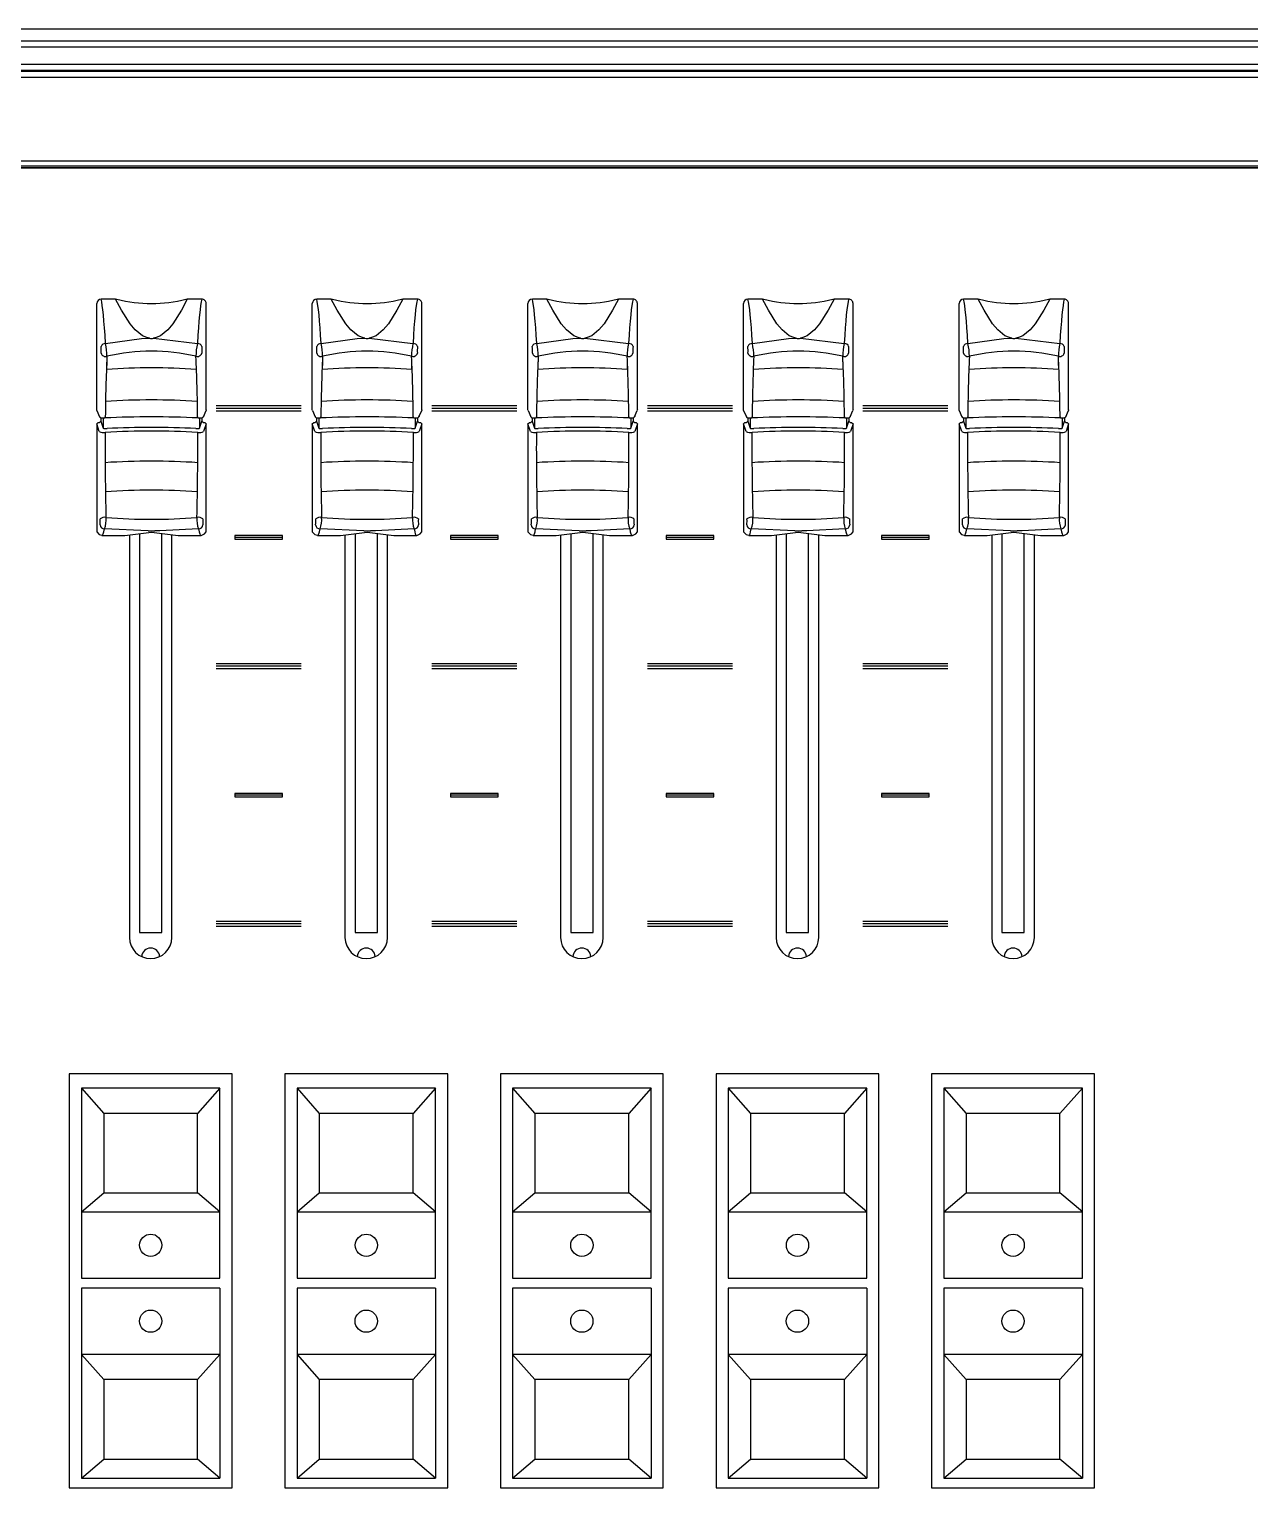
# Model space of a CAD drawing. Header units: inches. Extents: x 0.6 to 61.5, y 0.9 to 41.7.
# Drawn here: x 6.16 to 10.46, y 22.81 to 27.96 of the extents above; entities that cross this region are included whole.
import ezdxf

# ---------------------------------------------------------------- set-up
doc = ezdxf.new("R2010")
doc.units = ezdxf.units.IN
doc.header["$MEASUREMENT"] = 0
doc.layers.add('ARTWORK', color=2, linetype='Continuous')
doc.layers.add('OBJECT', color=7, linetype='Continuous')

msp = doc.modelspace()

# ---------------------------------------------------------------- linework, layer by layer
at = {"layer": 'ARTWORK'}
for points in [[(7.1154, 26.6273), (6.8158, 26.6273)], [(7.1154, 26.6183), (6.8158, 26.6183)], [(7.1154, 26.6093), (6.8158, 26.6093)], [(7.8754, 26.6273), (7.5758, 26.6273)], [(7.8754, 26.6183), (7.5758, 26.6183)], [(7.8754, 26.6093), (7.5758, 26.6093)], [(8.6354, 26.6273), (8.3358, 26.6273)], [(8.6354, 26.6183), (8.3358, 26.6183)], [(8.6354, 26.6093), (8.3358, 26.6093)], [(9.3954, 26.6273), (9.0958, 26.6273)], [(9.3954, 26.6183), (9.0958, 26.6183)], [(9.3954, 26.6093), (9.0958, 26.6093)], [(7.0496, 26.17), (6.8816, 26.17), (6.8816, 26.158), (7.0496, 26.158), (7.0496, 26.17)], [(7.0496, 26.164), (6.8816, 26.164)], [(7.8096, 26.17), (7.6416, 26.17), (7.6416, 26.158), (7.8096, 26.158), (7.8096, 26.17)], [(7.8096, 26.164), (7.6416, 26.164)], [(8.5696, 26.17), (8.4016, 26.17), (8.4016, 26.158), (8.5696, 26.158), (8.5696, 26.17)], [(8.5696, 26.164), (8.4016, 26.164)], [(9.3296, 26.17), (9.1616, 26.17), (9.1616, 26.158), (9.3296, 26.158), (9.3296, 26.17)], [(9.3296, 26.164), (9.1616, 26.164)], [(7.1154, 25.7186), (6.8158, 25.7186)], [(7.8754, 25.7186), (7.5758, 25.7186)], [(8.6354, 25.7186), (8.3358, 25.7186)], [(9.3954, 25.7186), (9.0958, 25.7186)], [(7.1154, 25.7096), (6.8158, 25.7096)], [(7.1154, 25.7006), (6.8158, 25.7006)], [(7.8754, 25.7096), (7.5758, 25.7096)], [(7.8754, 25.7006), (7.5758, 25.7006)], [(8.6354, 25.7096), (8.3358, 25.7096)], [(8.6354, 25.7006), (8.3358, 25.7006)], [(9.3954, 25.7096), (9.0958, 25.7096)], [(9.3954, 25.7006), (9.0958, 25.7006)], [(7.0496, 25.2612), (6.8816, 25.2612), (6.8816, 25.2492), (7.0496, 25.2492), (7.0496, 25.2612)], [(7.0496, 25.2552), (6.8816, 25.2552)], [(7.8096, 25.2612), (7.6416, 25.2612), (7.6416, 25.2492), (7.8096, 25.2492), (7.8096, 25.2612)], [(7.8096, 25.2552), (7.6416, 25.2552)], [(8.5696, 25.2612), (8.4016, 25.2612), (8.4016, 25.2492), (8.5696, 25.2492), (8.5696, 25.2612)], [(8.5696, 25.2552), (8.4016, 25.2552)], [(9.3296, 25.2612), (9.1616, 25.2612), (9.1616, 25.2492), (9.3296, 25.2492), (9.3296, 25.2612)], [(9.3296, 25.2552), (9.1616, 25.2552)], [(7.1154, 24.8098), (6.8158, 24.8098)], [(7.1154, 24.8008), (6.8158, 24.8008)], [(7.1154, 24.7918), (6.8158, 24.7918)], [(7.8754, 24.8098), (7.5758, 24.8098)], [(7.8754, 24.8008), (7.5758, 24.8008)], [(7.8754, 24.7918), (7.5758, 24.7918)], [(8.6354, 24.8098), (8.3358, 24.8098)], [(8.6354, 24.8008), (8.3358, 24.8008)], [(8.6354, 24.7918), (8.3358, 24.7918)], [(9.3954, 24.8098), (9.0958, 24.8098)], [(9.3954, 24.8008), (9.0958, 24.8008)], [(9.3954, 24.7918), (9.0958, 24.7918)]]:
    msp.add_lwpolyline(points, dxfattribs=at)
at = {"layer": 'OBJECT'}
for p, q in [((34.1582, 27.9558), (1.3042, 27.9558)), ((34.1582, 27.9556), (1.3042, 27.9556)), ((1.3042, 27.915), (34.1582, 27.915)), ((34.1582, 27.8924), (1.3042, 27.8924)), ((1.3042, 27.833), (34.1582, 27.833)), ((34.1582, 27.8104), (1.3042, 27.8104)), ((1.3042, 27.8078), (34.1582, 27.8078)), ((34.1582, 27.7852), (1.3042, 27.7852)), ((1.3042, 27.4911), (34.1582, 27.4911)), ((1.3042, 27.4738), (34.1582, 27.4738)), ((34.1572, 27.4671), (1.3112, 27.4671)), ((34.1572, 27.466), (1.3112, 27.466)), ((6.4613, 27.0042), (6.4104, 27.0042)), ((6.4613, 27.0042), (6.4662, 27.0036)), ((6.7093, 27.0036), (6.7142, 27.0042)), ((6.7652, 27.0042), (6.7142, 27.0042)), ((7.2213, 27.0042), (7.1704, 27.0042)), ((7.2213, 27.0042), (7.2262, 27.0036)), ((7.4693, 27.0036), (7.4742, 27.0042)), ((7.5252, 27.0042), (7.4742, 27.0042)), ((7.9813, 27.0042), (7.9304, 27.0042)), ((7.9813, 27.0042), (7.9862, 27.0036)), ((8.2293, 27.0036), (8.2342, 27.0042)), ((8.2852, 27.0042), (8.2342, 27.0042)), ((8.7413, 27.0042), (8.6904, 27.0042)), ((8.7413, 27.0042), (8.7462, 27.0036)), ((8.9893, 27.0036), (8.9942, 27.0042)), ((9.0452, 27.0042), (8.9942, 27.0042)), ((9.5013, 27.0042), (9.4504, 27.0042)), ((9.5013, 27.0042), (9.5062, 27.0036)), ((9.7493, 27.0036), (9.7542, 27.0042)), ((9.8052, 27.0042), (9.7542, 27.0042)), ((6.3948, 26.6135), (6.3948, 26.9887)), ((6.7808, 26.6135), (6.7808, 26.9887)), ((7.1548, 26.6135), (7.1548, 26.9887)), ((7.5408, 26.6135), (7.5408, 26.9887)), ((7.9148, 26.6135), (7.9148, 26.9887)), ((8.3008, 26.6135), (8.3008, 26.9887)), ((8.6748, 26.6135), (8.6748, 26.9887)), ((9.0608, 26.6135), (9.0608, 26.9887)), ((9.4348, 26.6135), (9.4348, 26.9887)), ((9.8208, 26.6135), (9.8208, 26.9887)), ((6.5951, 26.8663), (6.7496, 26.8473)), ((7.3551, 26.8663), (7.5096, 26.8473)), ((8.1151, 26.8663), (8.2696, 26.8473)), ((8.8751, 26.8663), (9.0296, 26.8473)), ((9.6351, 26.8663), (9.7896, 26.8473)), ((6.4301, 26.783), (6.4292, 26.7559)), ((6.746, 26.7559), (6.7454, 26.783)), ((7.1901, 26.783), (7.1892, 26.7559)), ((7.506, 26.7559), (7.5054, 26.783)), ((7.9501, 26.783), (7.9492, 26.7559)), ((8.266, 26.7559), (8.2654, 26.783)), ((8.7101, 26.783), (8.7092, 26.7559)), ((9.026, 26.7559), (9.0254, 26.783)), ((9.4701, 26.783), (9.4692, 26.7559)), ((9.786, 26.7559), (9.7854, 26.783)), ((6.3952, 26.6116), (6.3948, 26.6135)), ((6.3952, 26.6116), (6.4047, 26.5893)), ((6.7708, 26.5893), (6.7804, 26.6116)), ((6.7808, 26.6135), (6.7804, 26.6116)), ((7.1552, 26.6116), (7.1548, 26.6135)), ((7.1552, 26.6116), (7.1647, 26.5893)), ((7.5308, 26.5893), (7.5404, 26.6116)), ((7.5408, 26.6135), (7.5404, 26.6116)), ((7.9152, 26.6116), (7.9148, 26.6135)), ((7.9152, 26.6116), (7.9247, 26.5893)), ((8.2908, 26.5893), (8.3004, 26.6116)), ((8.3008, 26.6135), (8.3004, 26.6116)), ((8.6752, 26.6116), (8.6748, 26.6135)), ((8.6752, 26.6116), (8.6847, 26.5893)), ((9.0508, 26.5893), (9.0604, 26.6116)), ((9.0608, 26.6135), (9.0604, 26.6116)), ((9.4352, 26.6116), (9.4348, 26.6135)), ((9.4352, 26.6116), (9.4447, 26.5893)), ((9.8108, 26.5893), (9.8204, 26.6116)), ((9.8208, 26.6135), (9.8204, 26.6116)), ((6.3948, 26.564), (6.3998, 26.5689)), ((6.4039, 26.5368), (6.3948, 26.564)), ((6.3998, 26.5689), (6.4048, 26.5689)), ((6.4048, 26.5689), (6.4098, 26.5739)), ((6.4098, 26.5859), (6.4098, 26.5739)), ((6.4098, 26.5739), (6.4181, 26.5491)), ((6.4181, 26.5843), (6.4177, 26.5851)), ((6.4181, 26.5843), (6.4181, 26.5491)), ((6.7574, 26.5843), (6.7574, 26.5491)), ((6.7574, 26.5491), (6.7657, 26.5739)), ((6.7657, 26.5858), (6.7657, 26.5739)), ((6.7657, 26.5739), (6.7707, 26.5689)), ((6.7707, 26.5689), (6.7758, 26.5689)), ((6.7808, 26.564), (6.7716, 26.5368)), ((6.7758, 26.5689), (6.7808, 26.564)), ((7.1548, 26.564), (7.1598, 26.5689)), ((7.1639, 26.5368), (7.1548, 26.564)), ((7.1598, 26.5689), (7.1648, 26.5689)), ((7.1648, 26.5689), (7.1698, 26.5739)), ((7.1698, 26.5859), (7.1698, 26.5739)), ((7.1698, 26.5739), (7.1781, 26.5491)), ((7.1781, 26.5843), (7.1777, 26.5851)), ((7.1781, 26.5843), (7.1781, 26.5491)), ((7.5174, 26.5843), (7.5174, 26.5491)), ((7.5174, 26.5491), (7.5257, 26.5739)), ((7.5257, 26.5858), (7.5257, 26.5739)), ((7.5257, 26.5739), (7.5307, 26.5689)), ((7.5307, 26.5689), (7.5358, 26.5689)), ((7.5408, 26.564), (7.5316, 26.5368)), ((7.5358, 26.5689), (7.5408, 26.564)), ((7.9148, 26.564), (7.9198, 26.5689)), ((7.9239, 26.5368), (7.9148, 26.564)), ((7.9198, 26.5689), (7.9248, 26.5689)), ((7.9248, 26.5689), (7.9298, 26.5739)), ((7.9298, 26.5859), (7.9298, 26.5739)), ((7.9298, 26.5739), (7.9381, 26.5491)), ((7.9381, 26.5843), (7.9377, 26.5851)), ((7.9381, 26.5843), (7.9381, 26.5491)), ((8.2774, 26.5843), (8.2774, 26.5491)), ((8.2774, 26.5491), (8.2857, 26.5739)), ((8.2857, 26.5858), (8.2857, 26.5739)), ((8.2857, 26.5739), (8.2907, 26.5689)), ((8.2907, 26.5689), (8.2958, 26.5689)), ((8.3008, 26.564), (8.2916, 26.5368)), ((8.2958, 26.5689), (8.3008, 26.564)), ((8.6748, 26.564), (8.6798, 26.5689)), ((8.6839, 26.5368), (8.6748, 26.564)), ((8.6798, 26.5689), (8.6848, 26.5689)), ((8.6848, 26.5689), (8.6898, 26.5739)), ((8.6898, 26.5859), (8.6898, 26.5739)), ((8.6898, 26.5739), (8.6981, 26.5491)), ((8.6981, 26.5843), (8.6977, 26.5851)), ((8.6981, 26.5843), (8.6981, 26.5491)), ((9.0374, 26.5843), (9.0374, 26.5491)), ((9.0374, 26.5491), (9.0457, 26.5739)), ((9.0457, 26.5858), (9.0457, 26.5739)), ((9.0457, 26.5739), (9.0507, 26.5689)), ((9.0507, 26.5689), (9.0558, 26.5689)), ((9.0608, 26.564), (9.0516, 26.5368)), ((9.0558, 26.5689), (9.0608, 26.564)), ((9.4348, 26.564), (9.4398, 26.5689)), ((9.4439, 26.5368), (9.4348, 26.564)), ((9.4398, 26.5689), (9.4448, 26.5689)), ((9.4448, 26.5689), (9.4498, 26.5739)), ((9.4498, 26.5859), (9.4498, 26.5739)), ((9.4498, 26.5739), (9.4581, 26.5491)), ((9.4581, 26.5843), (9.4577, 26.5851)), ((9.4581, 26.5843), (9.4581, 26.5491)), ((9.7974, 26.5843), (9.7974, 26.5491)), ((9.7974, 26.5491), (9.8057, 26.5739)), ((9.8057, 26.5858), (9.8057, 26.5739)), ((9.8057, 26.5739), (9.8107, 26.5689)), ((9.8107, 26.5689), (9.8158, 26.5689)), ((9.8208, 26.564), (9.8116, 26.5368)), ((9.8158, 26.5689), (9.8208, 26.564)), ((6.5758, 26.187), (6.4221, 26.1936)), ((6.5758, 26.187), (6.5997, 26.187)), ((7.3358, 26.187), (7.1821, 26.1936)), ((7.3358, 26.187), (7.3597, 26.187)), ((8.0958, 26.187), (7.9421, 26.1936)), ((8.0958, 26.187), (8.1197, 26.187)), ((8.8558, 26.187), (8.7021, 26.1936)), ((8.8558, 26.187), (8.8797, 26.187)), ((9.6158, 26.187), (9.4621, 26.1936)), ((9.6158, 26.187), (9.6397, 26.187)), ((6.5099, 26.1728), (6.5099, 24.7532)), ((6.5455, 26.1772), (6.5455, 24.7706)), ((6.6242, 24.7706), (6.6242, 26.1779)), ((6.6599, 24.7532), (6.6599, 26.1735)), ((7.2699, 26.1728), (7.2699, 24.7532)), ((7.3055, 26.1772), (7.3055, 24.7706)), ((7.3842, 24.7706), (7.3842, 26.1779)), ((7.4199, 24.7532), (7.4199, 26.1735)), ((8.0299, 26.1728), (8.0299, 24.7532)), ((8.0655, 26.1772), (8.0655, 24.7706)), ((8.1442, 24.7706), (8.1442, 26.1779)), ((8.1799, 24.7532), (8.1799, 26.1735)), ((8.7899, 26.1728), (8.7899, 24.7532)), ((8.8255, 26.1772), (8.8255, 24.7706)), ((8.9042, 24.7706), (8.9042, 26.1779)), ((8.9399, 24.7532), (8.9399, 26.1735)), ((9.5499, 26.1728), (9.5499, 24.7532)), ((9.5855, 26.1772), (9.5855, 24.7706)), ((9.6642, 24.7706), (9.6642, 26.1779)), ((9.6999, 24.7532), (9.6999, 26.1735)), ((6.5455, 24.7706), (6.6242, 24.7706)), ((7.3055, 24.7706), (7.3842, 24.7706)), ((8.0655, 24.7706), (8.1442, 24.7706)), ((8.8255, 24.7706), (8.9042, 24.7706)), ((9.5855, 24.7706), (9.6642, 24.7706)), ((6.8719, 24.2724), (6.2979, 24.2724)), ((6.2979, 24.2724), (6.2979, 22.8127)), ((6.8719, 22.8127), (6.8719, 24.2724)), ((7.6319, 24.2724), (7.0579, 24.2724)), ((7.0579, 24.2724), (7.0579, 22.8127)), ((7.6319, 22.8127), (7.6319, 24.2724)), ((8.3919, 24.2724), (7.8179, 24.2724)), ((7.8179, 24.2724), (7.8179, 22.8127)), ((8.3919, 22.8127), (8.3919, 24.2724)), ((9.1519, 24.2724), (8.5779, 24.2724)), ((8.5779, 24.2724), (8.5779, 22.8127)), ((9.1519, 22.8127), (9.1519, 24.2724)), ((9.9119, 24.2724), (9.3379, 24.2724)), ((9.3379, 24.2724), (9.3379, 22.8127)), ((9.9119, 22.8127), (9.9119, 24.2724)), ((6.3408, 24.222), (6.4195, 24.133)), ((6.829, 24.222), (6.3408, 24.222)), ((6.3408, 24.222), (6.3408, 23.5514)), ((6.829, 24.222), (6.7502, 24.133)), ((6.829, 23.5514), (6.829, 24.222)), ((7.1008, 24.222), (7.1795, 24.133)), ((7.589, 24.222), (7.1008, 24.222)), ((7.1008, 24.222), (7.1008, 23.5514)), ((7.589, 24.222), (7.5102, 24.133)), ((7.589, 23.5514), (7.589, 24.222)), ((7.8608, 24.222), (7.9395, 24.133)), ((8.349, 24.222), (7.8608, 24.222)), ((7.8608, 24.222), (7.8608, 23.5514)), ((8.349, 24.222), (8.2702, 24.133)), ((8.349, 23.5514), (8.349, 24.222)), ((8.6208, 24.222), (8.6995, 24.133)), ((9.109, 24.222), (8.6208, 24.222)), ((8.6208, 24.222), (8.6208, 23.5514)), ((9.109, 24.222), (9.0302, 24.133)), ((9.109, 23.5514), (9.109, 24.222)), ((9.3808, 24.222), (9.4595, 24.133)), ((9.869, 24.222), (9.3808, 24.222)), ((9.3808, 24.222), (9.3808, 23.5514)), ((9.869, 24.222), (9.7902, 24.133)), ((9.869, 23.5514), (9.869, 24.222)), ((6.7502, 24.133), (6.4195, 24.133)), ((6.4195, 24.133), (6.4195, 23.8523)), ((6.7502, 23.8523), (6.7502, 24.133)), ((7.5102, 24.133), (7.1795, 24.133)), ((7.1795, 24.133), (7.1795, 23.8523)), ((7.5102, 23.8523), (7.5102, 24.133)), ((8.2702, 24.133), (7.9395, 24.133)), ((7.9395, 24.133), (7.9395, 23.8523)), ((8.2702, 23.8523), (8.2702, 24.133)), ((9.0302, 24.133), (8.6995, 24.133)), ((8.6995, 24.133), (8.6995, 23.8523)), ((9.0302, 23.8523), (9.0302, 24.133)), ((9.7902, 24.133), (9.4595, 24.133)), ((9.4595, 24.133), (9.4595, 23.8523)), ((9.7902, 23.8523), (9.7902, 24.133)), ((6.3408, 23.7853), (6.4195, 23.8523)), ((6.4195, 23.8523), (6.7502, 23.8523)), ((6.829, 23.7853), (6.7502, 23.8523)), ((7.1008, 23.7853), (7.1795, 23.8523)), ((7.1795, 23.8523), (7.5102, 23.8523)), ((7.589, 23.7853), (7.5102, 23.8523)), ((7.8608, 23.7853), (7.9395, 23.8523)), ((7.9395, 23.8523), (8.2702, 23.8523)), ((8.349, 23.7853), (8.2702, 23.8523)), ((8.6208, 23.7853), (8.6995, 23.8523)), ((8.6995, 23.8523), (9.0302, 23.8523)), ((9.109, 23.7853), (9.0302, 23.8523)), ((9.3808, 23.7853), (9.4595, 23.8523)), ((9.4595, 23.8523), (9.7902, 23.8523)), ((9.869, 23.7853), (9.7902, 23.8523)), ((6.3408, 23.7853), (6.829, 23.7853)), ((7.1008, 23.7853), (7.589, 23.7853)), ((7.8608, 23.7853), (8.349, 23.7853)), ((8.6208, 23.7853), (9.109, 23.7853)), ((9.3808, 23.7853), (9.869, 23.7853)), ((6.3408, 23.5514), (6.829, 23.5514)), ((6.829, 23.5169), (6.3408, 23.5169)), ((6.3408, 23.5169), (6.3408, 22.8464)), ((6.829, 23.5169), (6.829, 22.8464)), ((7.1008, 23.5514), (7.589, 23.5514)), ((7.589, 23.5169), (7.1008, 23.5169)), ((7.1008, 23.5169), (7.1008, 22.8464)), ((7.589, 23.5169), (7.589, 22.8464)), ((7.8608, 23.5514), (8.349, 23.5514)), ((8.349, 23.5169), (7.8608, 23.5169)), ((7.8608, 23.5169), (7.8608, 22.8464)), ((8.349, 23.5169), (8.349, 22.8464)), ((8.6208, 23.5514), (9.109, 23.5514)), ((9.109, 23.5169), (8.6208, 23.5169)), ((8.6208, 23.5169), (8.6208, 22.8464)), ((9.109, 23.5169), (9.109, 22.8464)), ((9.3808, 23.5514), (9.869, 23.5514)), ((9.869, 23.5169), (9.3808, 23.5169)), ((9.3808, 23.5169), (9.3808, 22.8464)), ((9.869, 23.5169), (9.869, 22.8464)), ((6.3408, 23.283), (6.4195, 23.1941)), ((6.829, 23.283), (6.3408, 23.283)), ((6.829, 23.283), (6.7502, 23.1941)), ((7.1008, 23.283), (7.1795, 23.1941)), ((7.589, 23.283), (7.1008, 23.283)), ((7.589, 23.283), (7.5102, 23.1941)), ((7.8608, 23.283), (7.9395, 23.1941)), ((8.349, 23.283), (7.8608, 23.283)), ((8.349, 23.283), (8.2702, 23.1941)), ((8.6208, 23.283), (8.6995, 23.1941)), ((9.109, 23.283), (8.6208, 23.283)), ((9.109, 23.283), (9.0302, 23.1941)), ((9.3808, 23.283), (9.4595, 23.1941)), ((9.869, 23.283), (9.3808, 23.283)), ((9.869, 23.283), (9.7902, 23.1941)), ((6.7502, 23.1941), (6.4195, 23.1941)), ((6.4195, 23.1941), (6.4195, 22.9134)), ((6.7502, 22.9134), (6.7502, 23.1941)), ((7.5102, 23.1941), (7.1795, 23.1941)), ((7.1795, 23.1941), (7.1795, 22.9134)), ((7.5102, 22.9134), (7.5102, 23.1941)), ((8.2702, 23.1941), (7.9395, 23.1941)), ((7.9395, 23.1941), (7.9395, 22.9134)), ((8.2702, 22.9134), (8.2702, 23.1941)), ((9.0302, 23.1941), (8.6995, 23.1941)), ((8.6995, 23.1941), (8.6995, 22.9134)), ((9.0302, 22.9134), (9.0302, 23.1941)), ((9.7902, 23.1941), (9.4595, 23.1941)), ((9.4595, 23.1941), (9.4595, 22.9134)), ((9.7902, 22.9134), (9.7902, 23.1941)), ((6.3408, 22.8464), (6.4195, 22.9134)), ((6.4195, 22.9134), (6.7502, 22.9134)), ((6.829, 22.8464), (6.7502, 22.9134)), ((7.1008, 22.8464), (7.1795, 22.9134)), ((7.1795, 22.9134), (7.5102, 22.9134)), ((7.589, 22.8464), (7.5102, 22.9134)), ((7.8608, 22.8464), (7.9395, 22.9134)), ((7.9395, 22.9134), (8.2702, 22.9134)), ((8.349, 22.8464), (8.2702, 22.9134)), ((8.6208, 22.8464), (8.6995, 22.9134)), ((8.6995, 22.9134), (9.0302, 22.9134)), ((9.109, 22.8464), (9.0302, 22.9134)), ((9.3808, 22.8464), (9.4595, 22.9134)), ((9.4595, 22.9134), (9.7902, 22.9134)), ((9.869, 22.8464), (9.7902, 22.9134)), ((6.3408, 22.8464), (6.829, 22.8464)), ((7.1008, 22.8464), (7.589, 22.8464)), ((7.8608, 22.8464), (8.349, 22.8464)), ((8.6208, 22.8464), (9.109, 22.8464)), ((9.3808, 22.8464), (9.869, 22.8464)), ((6.2979, 22.8127), (6.8719, 22.8127)), ((7.0579, 22.8127), (7.6319, 22.8127)), ((7.8179, 22.8127), (8.3919, 22.8127)), ((8.5779, 22.8127), (9.1519, 22.8127)), ((9.3379, 22.8127), (9.9119, 22.8127))]:
    msp.add_line(p, q, dxfattribs=at)
at = {"layer": 'OBJECT', "flags": 128}
for points in [[(6.5804, 26.8663), (6.5717, 26.8682), (6.556, 26.875), (6.5306, 26.8953), (6.5125, 26.9169), (6.4824, 26.9647), (6.4613, 27.0042)], [(6.7142, 27.0042), (6.6931, 26.9647), (6.6631, 26.9169), (6.6449, 26.8953), (6.6195, 26.875), (6.6038, 26.8682), (6.5951, 26.8663)], [(7.3404, 26.8663), (7.3317, 26.8682), (7.316, 26.875), (7.2906, 26.8953), (7.2725, 26.9169), (7.2424, 26.9647), (7.2213, 27.0042)], [(7.4742, 27.0042), (7.4531, 26.9647), (7.4231, 26.9169), (7.4049, 26.8953), (7.3795, 26.875), (7.3638, 26.8682), (7.3551, 26.8663)], [(8.1004, 26.8663), (8.0917, 26.8682), (8.076, 26.875), (8.0506, 26.8953), (8.0325, 26.9169), (8.0024, 26.9647), (7.9813, 27.0042)], [(8.2342, 27.0042), (8.2131, 26.9647), (8.1831, 26.9169), (8.1649, 26.8953), (8.1395, 26.875), (8.1238, 26.8682), (8.1151, 26.8663)], [(8.8604, 26.8663), (8.8517, 26.8682), (8.836, 26.875), (8.8106, 26.8953), (8.7925, 26.9169), (8.7624, 26.9647), (8.7413, 27.0042)], [(8.9942, 27.0042), (8.9731, 26.9647), (8.9431, 26.9169), (8.9249, 26.8953), (8.8995, 26.875), (8.8838, 26.8682), (8.8751, 26.8663)], [(9.6204, 26.8663), (9.6117, 26.8682), (9.596, 26.875), (9.5706, 26.8953), (9.5525, 26.9169), (9.5224, 26.9647), (9.5013, 27.0042)], [(9.7542, 27.0042), (9.7331, 26.9647), (9.7031, 26.9169), (9.6849, 26.8953), (9.6595, 26.875), (9.6438, 26.8682), (9.6351, 26.8663)], [(6.4259, 26.8473), (6.5528, 26.8655), (6.5804, 26.8663)], [(7.1859, 26.8473), (7.3128, 26.8655), (7.3404, 26.8663)], [(7.9459, 26.8473), (8.0728, 26.8655), (8.1004, 26.8663)], [(8.7059, 26.8473), (8.8328, 26.8655), (8.8604, 26.8663)], [(9.4659, 26.8473), (9.5928, 26.8655), (9.6204, 26.8663)], [(6.7712, 26.5913), (6.7711, 26.5903), (6.7708, 26.5894)], [(7.5312, 26.5913), (7.5311, 26.5903), (7.5308, 26.5894)], [(8.2912, 26.5913), (8.2911, 26.5903), (8.2908, 26.5894)], [(9.0512, 26.5913), (9.0511, 26.5903), (9.0508, 26.5894)], [(9.8112, 26.5913), (9.8111, 26.5903), (9.8108, 26.5894)], [(6.3948, 26.564), (6.3948, 26.1834), (6.4036, 26.1737), (6.413, 26.1722)], [(6.4048, 26.5893), (6.4049, 26.589), (6.4057, 26.5878), (6.4067, 26.587), (6.4077, 26.5864), (6.409, 26.586), (6.4125, 26.5854), (6.4165, 26.5851), (6.4206, 26.585), (6.4236, 26.5851)], [(6.7522, 26.5851), (6.7537, 26.5851), (6.7582, 26.5851), (6.7623, 26.5853), (6.7657, 26.5858), (6.7678, 26.5864), (6.7694, 26.5874), (6.7705, 26.5888), (6.7708, 26.5894)], [(6.7607, 26.1717), (6.7633, 26.1708), (6.775, 26.1762), (6.7808, 26.1838), (6.7808, 26.564)], [(7.1548, 26.564), (7.1548, 26.1834), (7.1636, 26.1737), (7.173, 26.1722)], [(7.1648, 26.5893), (7.1649, 26.589), (7.1657, 26.5878), (7.1667, 26.587), (7.1677, 26.5864), (7.169, 26.586), (7.1725, 26.5854), (7.1765, 26.5851), (7.1806, 26.585), (7.1836, 26.5851)], [(7.5122, 26.5851), (7.5137, 26.5851), (7.5182, 26.5851), (7.5223, 26.5853), (7.5257, 26.5858), (7.5278, 26.5864), (7.5294, 26.5874), (7.5305, 26.5888), (7.5308, 26.5894)], [(7.5207, 26.1717), (7.5233, 26.1708), (7.535, 26.1762), (7.5408, 26.1838), (7.5408, 26.564)], [(7.9148, 26.564), (7.9148, 26.1834), (7.9236, 26.1737), (7.933, 26.1722)], [(7.9248, 26.5893), (7.9249, 26.589), (7.9257, 26.5878), (7.9267, 26.587), (7.9277, 26.5864), (7.929, 26.586), (7.9325, 26.5854), (7.9365, 26.5851), (7.9406, 26.585), (7.9436, 26.5851)], [(8.2722, 26.5851), (8.2737, 26.5851), (8.2782, 26.5851), (8.2823, 26.5853), (8.2857, 26.5858), (8.2878, 26.5864), (8.2894, 26.5874), (8.2905, 26.5888), (8.2908, 26.5894)], [(8.2807, 26.1717), (8.2833, 26.1708), (8.295, 26.1762), (8.3008, 26.1838), (8.3008, 26.564)], [(8.6748, 26.564), (8.6748, 26.1834), (8.6836, 26.1737), (8.693, 26.1722)], [(8.6848, 26.5893), (8.6849, 26.589), (8.6857, 26.5878), (8.6867, 26.587), (8.6877, 26.5864), (8.689, 26.586), (8.6925, 26.5854), (8.6965, 26.5851), (8.7006, 26.585), (8.7036, 26.5851)], [(9.0322, 26.5851), (9.0337, 26.5851), (9.0382, 26.5851), (9.0423, 26.5853), (9.0457, 26.5858), (9.0478, 26.5864), (9.0494, 26.5874), (9.0505, 26.5888), (9.0508, 26.5894)], [(9.0407, 26.1717), (9.0433, 26.1708), (9.055, 26.1762), (9.0608, 26.1838), (9.0608, 26.564)], [(9.4348, 26.564), (9.4348, 26.1834), (9.4436, 26.1737), (9.453, 26.1722)], [(9.4448, 26.5893), (9.4449, 26.589), (9.4457, 26.5878), (9.4467, 26.587), (9.4477, 26.5864), (9.449, 26.586), (9.4525, 26.5854), (9.4565, 26.5851), (9.4606, 26.585), (9.4636, 26.5851)], [(9.7922, 26.5851), (9.7937, 26.5851), (9.7982, 26.5851), (9.8023, 26.5853), (9.8057, 26.5858), (9.8078, 26.5864), (9.8094, 26.5874), (9.8105, 26.5888), (9.8108, 26.5894)], [(9.8007, 26.1717), (9.8033, 26.1708), (9.815, 26.1762), (9.8208, 26.1838), (9.8208, 26.564)], [(6.4134, 26.1707), (6.4938, 26.1707), (6.5878, 26.1825), (6.6818, 26.1707), (6.7621, 26.1707)], [(6.7535, 26.1936), (6.6175, 26.1871), (6.5997, 26.187)], [(7.1734, 26.1707), (7.2538, 26.1707), (7.3478, 26.1825), (7.4418, 26.1707), (7.5221, 26.1707)], [(7.5135, 26.1936), (7.3775, 26.1871), (7.3597, 26.187)], [(7.9334, 26.1707), (8.0138, 26.1707), (8.1078, 26.1825), (8.2018, 26.1707), (8.2821, 26.1707)], [(8.2735, 26.1936), (8.1375, 26.1871), (8.1197, 26.187)], [(8.6934, 26.1707), (8.7738, 26.1707), (8.8678, 26.1825), (8.9618, 26.1707), (9.0421, 26.1707)], [(9.0335, 26.1936), (8.8975, 26.1871), (8.8797, 26.187)], [(9.4534, 26.1707), (9.5338, 26.1707), (9.6278, 26.1825), (9.7218, 26.1707), (9.8021, 26.1707)], [(9.7935, 26.1936), (9.6575, 26.1871), (9.6397, 26.187)]]:
    msp.add_lwpolyline(points, dxfattribs=at)
at = {"layer": 'OBJECT'}
for centre in [(6.585, 23.6681), (7.345, 23.6681), (8.105, 23.6681), (8.865, 23.6681), (9.625, 23.6681), (6.5848, 23.4002), (7.3448, 23.4002), (8.1048, 23.4002), (8.8648, 23.4002), (9.6248, 23.4002)]:
    msp.add_circle(centre, 0.0392, dxfattribs=at)
for centre, radius, start, end in [((6.4103, 26.9886), 0.0155, 89.7426, 179.697), ((6.5878, 27.4935), 0.5047, 256.0669, 283.9331), ((6.7652, 26.9887), 0.0155, 0.2166, 90.3437), ((7.1703, 26.9886), 0.0155, 89.7426, 179.697), ((7.3478, 27.4935), 0.5047, 256.0669, 283.9331), ((7.5252, 26.9887), 0.0155, 0.2166, 90.3437), ((7.9303, 26.9886), 0.0155, 89.7426, 179.697), ((8.1078, 27.4935), 0.5047, 256.0669, 283.9331), ((8.2852, 26.9887), 0.0155, 0.2166, 90.3437), ((8.6903, 26.9886), 0.0155, 89.7426, 179.697), ((8.8678, 27.4935), 0.5047, 256.0669, 283.9331), ((9.0452, 26.9887), 0.0155, 0.2166, 90.3437), ((9.4503, 26.9886), 0.0155, 89.7426, 179.697), ((9.6278, 27.4935), 0.5047, 256.0669, 283.9331), ((9.8052, 26.9887), 0.0155, 0.2166, 90.3437), ((6.4244, 26.8328), 0.0146, 84.186, 165.4992), ((6.2352, 26.8032), 0.1957, 359.7889, 13.0406), ((6.5878, 26.8901), 0.0249, 252.7882, 287.2118), ((6.9421, 26.803), 0.1975, 167.0222, 180.1483), ((6.7511, 26.8328), 0.0146, 14.5008, 95.814), ((7.1844, 26.8328), 0.0146, 84.186, 165.4992), ((6.9952, 26.8032), 0.1957, 359.7889, 13.0406), ((7.3478, 26.8901), 0.0249, 252.7882, 287.2118), ((7.7021, 26.803), 0.1975, 167.0222, 180.1483), ((7.5111, 26.8328), 0.0146, 14.5008, 95.814), ((7.9444, 26.8328), 0.0146, 84.186, 165.4992), ((7.7552, 26.8032), 0.1957, 359.7889, 13.0406), ((8.1078, 26.8901), 0.0249, 252.7882, 287.2118), ((8.4621, 26.803), 0.1975, 167.0222, 180.1483), ((8.2711, 26.8328), 0.0146, 14.5008, 95.814), ((8.7044, 26.8328), 0.0146, 84.186, 165.4992), ((8.5152, 26.8032), 0.1957, 359.7889, 13.0406), ((8.8678, 26.8901), 0.0249, 252.7882, 287.2118), ((9.2221, 26.803), 0.1975, 167.0222, 180.1483), ((9.0311, 26.8328), 0.0146, 14.5008, 95.814), ((9.4644, 26.8328), 0.0146, 84.186, 165.4992), ((9.2752, 26.8032), 0.1957, 359.7889, 13.0406), ((9.6278, 26.8901), 0.0249, 252.7882, 287.2118), ((9.9821, 26.803), 0.1975, 167.0222, 180.1483), ((9.7911, 26.8328), 0.0146, 14.5008, 95.814), ((6.1587, 26.8234), 0.2519, 357.741, 2.9748), ((6.4258, 26.8175), 0.0159, 194.8552, 288.6667), ((12.2992, 26.5342), 5.8744, 177.38237, 179.47), ((6.5878, 26.1259), 0.6945, 76.9477, 103.0523), ((6.7497, 26.8175), 0.0159, 251.3333, 345.1448), ((0.8105, 26.5323), 5.9403, 0.54158, 2.60605), ((7.0151, 26.8234), 0.2502, 177.0077, 182.2764), ((6.9187, 26.8234), 0.2519, 357.741, 2.9748), ((7.1858, 26.8175), 0.0159, 194.8552, 288.6667), ((13.0592, 26.5342), 5.8744, 177.38237, 179.47), ((7.3478, 26.1259), 0.6945, 76.9477, 103.0523), ((7.5097, 26.8175), 0.0159, 251.3333, 345.1448), ((1.5705, 26.5323), 5.9403, 0.54158, 2.60605), ((7.7751, 26.8234), 0.2502, 177.0077, 182.2764), ((7.6787, 26.8234), 0.2519, 357.741, 2.9748), ((7.9458, 26.8175), 0.0159, 194.8552, 288.6667), ((13.8192, 26.5342), 5.8744, 177.38237, 179.47), ((8.1078, 26.1259), 0.6945, 76.9477, 103.0523), ((8.2697, 26.8175), 0.0159, 251.3333, 345.1448), ((2.3305, 26.5323), 5.9403, 0.54158, 2.60605), ((8.5351, 26.8234), 0.2502, 177.0077, 182.2764), ((8.4387, 26.8234), 0.2519, 357.741, 2.9748), ((8.7058, 26.8175), 0.0159, 194.8552, 288.6667), ((14.5792, 26.5342), 5.8744, 177.38237, 179.47), ((8.8678, 26.1259), 0.6945, 76.9477, 103.0523), ((9.0297, 26.8175), 0.0159, 251.3333, 345.1448), ((3.0905, 26.5323), 5.9403, 0.54158, 2.60605), ((9.2951, 26.8234), 0.2502, 177.0077, 182.2764), ((9.1987, 26.8234), 0.2519, 357.741, 2.9748), ((9.4658, 26.8175), 0.0159, 194.8552, 288.6667), ((15.3392, 26.5342), 5.8744, 177.38237, 179.47), ((9.6278, 26.1259), 0.6945, 76.9477, 103.0523), ((9.7897, 26.8175), 0.0159, 251.3333, 345.1448), ((3.8505, 26.5323), 5.9403, 0.54158, 2.60605), ((10.0551, 26.8234), 0.2502, 177.0077, 182.2764), ((6.5878, 24.5717), 2.19, 85.8557, 94.1513), ((7.3478, 24.5717), 2.19, 85.8557, 94.1513), ((8.1078, 24.5717), 2.19, 85.8557, 94.1513), ((8.8678, 24.5717), 2.19, 85.8557, 94.1513), ((9.6278, 24.5717), 2.19, 85.8557, 94.1513), ((6.5878, 24.188), 2.4606, 86.2263, 93.7743), ((7.3478, 24.188), 2.4606, 86.2263, 93.7743), ((8.1078, 24.188), 2.4606, 86.2263, 93.7743), ((8.8678, 24.188), 2.4606, 86.2263, 93.7743), ((9.6278, 24.188), 2.4606, 86.2263, 93.7743), ((6.4092, 26.5913), 0.00492, 180.0397, 203.8439), ((7.1692, 26.5913), 0.00492, 180.0397, 203.8439), ((7.9292, 26.5913), 0.00492, 180.0397, 203.8439), ((8.6892, 26.5913), 0.00492, 180.0397, 203.8439), ((9.4492, 26.5913), 0.00492, 180.0397, 203.8439), ((6.5878, 22.6735), 3.9151, 87.594, 92.406), ((6.4223, 26.5878), 0.00282, 292.8016, 15.2948), ((6.5878, 23.444), 3.0945, 86.9773, 93.0227), ((6.7532, 26.5878), 0.00282, 164.7052, 247.1984), ((7.3478, 22.6735), 3.9151, 87.594, 92.406), ((7.1823, 26.5878), 0.00282, 292.8016, 15.2948), ((7.3478, 23.444), 3.0945, 86.9773, 93.0227), ((7.5132, 26.5878), 0.00282, 164.7052, 247.1984), ((8.1078, 22.6735), 3.9151, 87.594, 92.406), ((7.9423, 26.5878), 0.00282, 292.8016, 15.2948), ((8.1078, 23.444), 3.0945, 86.9773, 93.0227), ((8.2732, 26.5878), 0.00282, 164.7052, 247.1984), ((8.8678, 22.6735), 3.9151, 87.594, 92.406), ((8.7023, 26.5878), 0.00282, 292.8016, 15.2948), ((8.8678, 23.444), 3.0945, 86.9773, 93.0227), ((9.0332, 26.5878), 0.00282, 164.7052, 247.1984), ((9.6278, 22.6735), 3.9151, 87.594, 92.406), ((9.4623, 26.5878), 0.00282, 292.8016, 15.2948), ((9.6278, 23.444), 3.0945, 86.9773, 93.0227), ((9.7932, 26.5878), 0.00282, 164.7052, 247.1984), ((6.4181, 26.5663), 0.0328, 244.3242, 281.4722), ((16.4196, 26.4817), 9.9952, 179.69922, 181.41955), ((-3.2062, 26.4814), 9.9572, 358.57717, 0.30405), ((6.7569, 26.571), 0.0372, 260.8263, 293.3773), ((7.1781, 26.5663), 0.0328, 244.3242, 281.4722), ((17.1796, 26.4817), 9.9952, 179.69922, 181.41955), ((-2.4462, 26.4814), 9.9572, 358.57717, 0.30405), ((7.5169, 26.571), 0.0372, 260.8263, 293.3773), ((7.9381, 26.5663), 0.0328, 244.3242, 281.4722), ((17.9396, 26.4817), 9.9952, 179.69922, 181.41955), ((-1.6862, 26.4814), 9.9572, 358.57717, 0.30405), ((8.2769, 26.571), 0.0372, 260.8263, 293.3773), ((8.6981, 26.5663), 0.0328, 244.3242, 281.4722), ((18.6996, 26.4817), 9.9952, 179.69922, 181.41955), ((-0.9262, 26.4814), 9.9572, 358.57717, 0.30405), ((9.0369, 26.571), 0.0372, 260.8263, 293.3773), ((9.4581, 26.5663), 0.0328, 244.3242, 281.4722), ((19.4596, 26.4817), 9.9952, 179.69922, 181.41955), ((-0.1662, 26.4814), 9.9572, 358.57717, 0.30405), ((9.7969, 26.571), 0.0372, 260.8263, 293.3773), ((6.5877, 23.9176), 2.515, 86.2798, 93.7197), ((7.3477, 23.9176), 2.515, 86.2798, 93.7197), ((8.1077, 23.9176), 2.515, 86.2798, 93.7197), ((8.8677, 23.9176), 2.515, 86.2798, 93.7197), ((9.6277, 23.9176), 2.515, 86.2798, 93.7197), ((6.5877, 23.9389), 2.3915, 86.1135, 93.8861), ((7.3477, 23.9389), 2.3915, 86.1135, 93.8861), ((8.1077, 23.9389), 2.3915, 86.1135, 93.8861), ((8.8677, 23.9389), 2.3915, 86.1135, 93.8861), ((9.6277, 23.9389), 2.3915, 86.1135, 93.8861), ((6.422, 26.2123), 0.0225, 75.7308, 132.044), ((6.3403, 26.2252), 0.0877, 338.8512, 5.8429), ((6.5878, 28.264), 2.0362, 265.4861, 274.5139), ((6.8492, 26.2271), 0.1015, 176.0191, 199.2868), ((6.7535, 26.2123), 0.0225, 47.956, 104.2692), ((7.182, 26.2123), 0.0225, 75.7308, 132.044), ((7.1003, 26.2252), 0.0877, 338.8512, 5.8429), ((7.3478, 28.264), 2.0362, 265.4861, 274.5139), ((7.6092, 26.2271), 0.1015, 176.0191, 199.2868), ((7.5135, 26.2123), 0.0225, 47.956, 104.2692), ((7.942, 26.2123), 0.0225, 75.7308, 132.044), ((7.8603, 26.2252), 0.0877, 338.8512, 5.8429), ((8.1078, 28.264), 2.0362, 265.4861, 274.5139), ((8.3692, 26.2271), 0.1015, 176.0191, 199.2868), ((8.2735, 26.2123), 0.0225, 47.956, 104.2692), ((8.702, 26.2123), 0.0225, 75.7308, 132.044), ((8.6203, 26.2252), 0.0877, 338.8512, 5.8429), ((8.8678, 28.264), 2.0362, 265.4861, 274.5139), ((9.1292, 26.2271), 0.1015, 176.0191, 199.2868), ((9.0335, 26.2123), 0.0225, 47.956, 104.2692), ((9.462, 26.2123), 0.0225, 75.7308, 132.044), ((9.3803, 26.2252), 0.0877, 338.8512, 5.8429), ((9.6278, 28.264), 2.0362, 265.4861, 274.5139), ((9.8892, 26.2271), 0.1015, 176.0191, 199.2868), ((9.7935, 26.2123), 0.0225, 47.956, 104.2692), ((6.2392, 26.2224), 0.1679, 355.2657, 2.2612), ((6.422, 26.2092), 0.0156, 182.2525, 270.0616), ((6.7535, 26.2092), 0.0156, 269.9384, 357.7475), ((6.9244, 26.2221), 0.156, 177.4724, 185.0007), ((6.9992, 26.2224), 0.1679, 355.2657, 2.2612), ((7.182, 26.2092), 0.0156, 182.2525, 270.0616), ((7.5135, 26.2092), 0.0156, 269.9384, 357.7475), ((7.6844, 26.2221), 0.156, 177.4724, 185.0007), ((7.7592, 26.2224), 0.1679, 355.2657, 2.2612), ((7.942, 26.2092), 0.0156, 182.2525, 270.0616), ((8.2735, 26.2092), 0.0156, 269.9384, 357.7475), ((8.4444, 26.2221), 0.156, 177.4724, 185.0007), ((8.5192, 26.2224), 0.1679, 355.2657, 2.2612), ((8.702, 26.2092), 0.0156, 182.2525, 270.0616), ((9.0335, 26.2092), 0.0156, 269.9384, 357.7475), ((9.2044, 26.2221), 0.156, 177.4724, 185.0007), ((9.2792, 26.2224), 0.1679, 355.2657, 2.2612), ((9.462, 26.2092), 0.0156, 182.2525, 270.0616), ((9.7935, 26.2092), 0.0156, 269.9384, 357.7475), ((9.9644, 26.2221), 0.156, 177.4724, 185.0007), ((6.5849, 24.7537), 0.075, 180.4509, 359.5491), ((7.3449, 24.7537), 0.075, 180.4509, 359.5491), ((8.1049, 24.7537), 0.075, 180.4509, 359.5491), ((8.8649, 24.7537), 0.075, 180.4509, 359.5491), ((9.6249, 24.7537), 0.075, 180.4509, 359.5491), ((6.5849, 24.6844), 0.0316, 2.4383, 177.5617), ((7.3449, 24.6844), 0.0316, 2.4383, 177.5617), ((8.1049, 24.6844), 0.0316, 2.4383, 177.5617), ((8.8649, 24.6844), 0.0316, 2.4383, 177.5617), ((9.6249, 24.6844), 0.0316, 2.4383, 177.5617)]:
    msp.add_arc(centre, radius, start, end, dxfattribs=at)
for centre, major_axis, ratio, start_param, end_param in [((6.4089, 26.48), (-0.0038, 0.534), 0.050377, 5.470599, 6.090841), ((6.7666, 26.48), (0.0038, 0.534), 0.050377, 0.192344, 0.812586), ((7.1689, 26.48), (-0.0038, 0.534), 0.050377, 5.470599, 6.090841), ((7.5266, 26.48), (0.0038, 0.534), 0.050377, 0.192344, 0.812586), ((7.9289, 26.48), (-0.0038, 0.534), 0.050377, 5.470599, 6.090841), ((8.2866, 26.48), (0.0038, 0.534), 0.050377, 0.192344, 0.812586), ((8.6889, 26.48), (-0.0038, 0.534), 0.050377, 5.470599, 6.090841), ((9.0466, 26.48), (0.0038, 0.534), 0.050377, 0.192344, 0.812586), ((9.4489, 26.48), (-0.0038, 0.534), 0.050377, 5.470599, 6.090841), ((9.8066, 26.48), (0.0038, 0.534), 0.050377, 0.192344, 0.812586), ((6.4281, 26.5492), (0.01, 0), 0.165101, 3.193953, 5.021477), ((6.5878, 26.471), (0.515, 0), 0.15629, 1.261708, 1.879885), ((6.7475, 26.5492), (0.01, 0), 0.165101, 4.403301, 6.230825), ((7.1881, 26.5492), (0.01, 0), 0.165101, 3.193953, 5.021477), ((7.3478, 26.471), (0.515, 0), 0.15629, 1.261708, 1.879885), ((7.5075, 26.5492), (0.01, 0), 0.165101, 4.403301, 6.230825), ((7.9481, 26.5492), (0.01, 0), 0.165101, 3.193953, 5.021477), ((8.1078, 26.471), (0.515, 0), 0.15629, 1.261708, 1.879885), ((8.2675, 26.5492), (0.01, 0), 0.165101, 4.403301, 6.230825), ((8.7081, 26.5492), (0.01, 0), 0.165101, 3.193953, 5.021477), ((8.8678, 26.471), (0.515, 0), 0.15629, 1.261708, 1.879885), ((9.0275, 26.5492), (0.01, 0), 0.165101, 4.403301, 6.230825), ((9.4681, 26.5492), (0.01, 0), 0.165101, 3.193953, 5.021477), ((9.6278, 26.471), (0.515, 0), 0.15629, 1.261708, 1.879885), ((9.7875, 26.5492), (0.01, 0), 0.165101, 4.403301, 6.230825), ((6.4085, 26.8492), (-0.0048, 0.6784), 0.0507, 3.14123, 3.401294), ((6.767, 26.8492), (0.0048, 0.6784), 0.0507, 2.881891, 3.141955), ((7.1685, 26.8492), (-0.0048, 0.6784), 0.0507, 3.14123, 3.401294), ((7.527, 26.8492), (0.0048, 0.6784), 0.0507, 2.881891, 3.141955), ((7.9285, 26.8492), (-0.0048, 0.6784), 0.0507, 3.14123, 3.401294), ((8.287, 26.8492), (0.0048, 0.6784), 0.0507, 2.881891, 3.141955), ((8.6885, 26.8492), (-0.0048, 0.6784), 0.0507, 3.14123, 3.401294), ((9.047, 26.8492), (0.0048, 0.6784), 0.0507, 2.881891, 3.141955), ((9.4485, 26.8492), (-0.0048, 0.6784), 0.0507, 3.14123, 3.401294), ((9.807, 26.8492), (0.0048, 0.6784), 0.0507, 2.881891, 3.141955)]:
    msp.add_ellipse(centre, major_axis=major_axis, ratio=ratio, start_param=start_param, end_param=end_param, dxfattribs=at)

doc.saveas('drawing.dxf')
